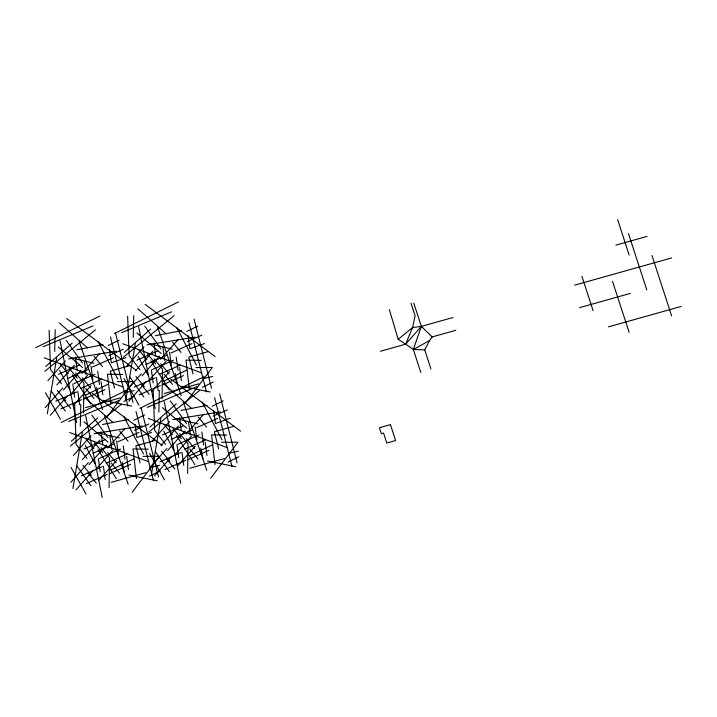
<?xml version="1.0" encoding="UTF-8"?>
<svg xmlns="http://www.w3.org/2000/svg" width="717" height="717" viewBox="0 0 717 717"><rect width="100%" height="100%" fill="white"/><g stroke="black" fill="none" stroke-linecap="round" stroke-linejoin="round"><path stroke-width="1.08" d="M83.495 412.768L83.907 383.075L75.554 372.903M109.074 487.488L109.486 457.796L101.133 447.632M162.033 398.688L162.445 368.995L154.101 358.823M187.612 473.408L188.024 443.715L179.68 433.543M54.725 351.447L55.2 329.703M80.295 426.176L80.779 404.424M133.263 337.366L133.738 315.623M158.842 412.096L159.317 390.344M47.313 413.826L56.76 357.702M72.892 488.546L82.33 432.432M125.851 399.736L135.298 343.622M151.43 474.466L160.877 418.352M420.816 372.464L413.333 349.475L421.354 326.387L413.799 303.166M380.431 351.249L405.661 344.169L412.58 327.526L415.107 315.856L410.966 303.148M430.944 368.941L424.733 349.86L429.546 340.575L432.163 336.927L455.815 330.286M106.501 417.679L133.801 381.587L117.436 381.623M185.049 403.599L212.34 367.498L195.983 367.543M132.08 492.409L159.38 456.308L143.015 456.353M210.628 478.329L237.919 442.228L221.562 442.264M389.376 309.672L398.186 339.32L405.661 344.169L421.354 326.387L453.027 317.497M47.86 380.682L65.372 360.974M56.822 384.984L74.335 365.285M45.279 407.57L62.791 387.861M63.472 389.949L80.985 370.241M82.007 373.369L99.52 353.66M50.298 415.26L67.81 395.551M70.123 394.906L87.635 375.197M73.51 405.329L91.032 385.621M126.398 366.593L143.92 346.894M135.361 370.904L152.882 351.205M123.817 393.481L141.339 373.781M142.011 375.86L159.532 356.161M73.439 455.403L90.951 435.694M160.545 359.289L178.067 339.58M128.836 401.179L146.358 381.471M148.661 380.826L166.183 361.117M82.392 459.714L99.914 440.005M70.849 482.29L88.37 462.59M152.058 391.249L169.57 371.54M89.051 464.67L106.564 444.97M107.586 448.098L125.099 428.39M75.877 489.98L93.389 470.28M95.702 469.626L113.214 449.926M99.089 480.049L116.611 460.35M151.977 441.322L169.499 421.614M160.94 445.633L178.461 425.925M149.396 468.21L166.909 448.501M167.59 450.59L185.111 430.881M186.124 434.009L203.646 414.309M154.415 475.9L171.937 456.2M174.24 455.546L191.762 435.846M177.637 465.969L195.149 446.27M45.754 366.477L72.166 343.138M124.301 352.397L150.713 329.058M71.333 441.206L97.745 417.868M149.88 427.126L176.292 403.788M44.804 371.298L95.522 329.757M123.351 357.218L174.061 315.677M70.383 446.019L121.101 404.487M148.93 431.939L199.64 390.406M398.186 339.32L412.58 327.526L421.354 326.387L432.163 336.927M405.661 344.169L413.333 349.475L429.546 340.575M35.85 347.646L99.869 316.027M114.388 333.566L178.416 301.947M61.429 422.376L125.448 390.756M139.967 408.287L203.987 376.667M108.213 345.54L119.076 340.216M186.761 331.451L197.614 326.127M123.88 401.43L134.742 396.107M133.792 420.261L144.655 414.937M202.427 387.35L213.29 382.027M212.331 406.18L223.193 400.857M149.459 476.151L160.321 470.827M228.006 462.071L238.869 456.747M85.332 395.184L108.204 384.213M163.87 381.103L186.752 370.133M110.902 469.913L133.783 458.943M189.449 455.833L212.331 444.863M58.382 374.31L79.291 365.034M92.529 367.005L113.438 357.72M67.344 378.621L88.254 369.345M73.994 383.577L94.904 374.301M136.929 360.23L157.839 350.945M80.645 388.542L101.554 379.257M55.801 401.197L76.71 391.921M171.067 352.916L191.977 343.64M145.883 364.541L166.792 355.256M60.82 408.896L81.729 399.611M84.041 398.966L104.951 389.681M152.533 369.497L173.442 360.221M159.192 374.453L180.101 365.177M134.339 387.117L155.248 377.841M139.358 394.807L160.267 385.531M162.58 384.877L183.489 375.6M83.961 449.039L104.87 439.754M118.108 441.726L139.017 432.45M92.923 453.35L113.833 444.065M99.573 458.306L120.483 449.021M162.499 434.95L183.409 425.674M106.224 463.263L127.133 453.986M81.379 475.927L102.289 466.642M196.646 427.646L217.556 418.361M171.462 439.261L192.371 429.985M86.398 483.617L107.308 474.331M109.611 473.686L130.521 464.41M178.112 444.226L199.021 434.941M184.762 449.183L205.671 439.897M159.918 461.847L180.827 452.561M164.937 469.536L185.846 460.251M188.159 459.606L209.068 450.321M108.957 355.569L123.279 349.269M187.504 341.48L201.827 335.189M134.536 430.29L148.858 423.998M213.074 416.21L227.406 409.909M43.11 346.741L93.013 325.912M121.657 332.661L171.551 311.832M68.689 421.471L118.592 400.642M147.236 407.39L197.13 386.562M125.995 357.613L111.332 362.865L109.567 349.708M204.542 343.524L189.88 348.785L188.114 335.628M151.574 432.333L136.911 437.585L135.146 424.428M230.121 418.253L215.45 423.505L213.693 410.348M129.867 365.625L110.248 371.128L114.523 388.13M208.405 351.545L188.786 357.048L193.061 374.05M615.858 245.142L647.021 236.395M85.601 407.623L120.223 397.908M164.139 393.543L198.761 383.828M574.711 285.133L671.659 257.923M579.533 307.665L630.306 293.414M155.446 440.346L135.827 445.857L140.093 462.859M233.984 426.265L214.365 431.777L218.64 448.779M608.446 326.853L681.15 306.446M111.171 482.353L145.793 472.628M189.718 468.264L224.34 458.548M124.534 392.71L134.204 390.568M203.072 378.63L212.743 376.488M150.113 467.43L159.783 465.297M228.651 453.35L238.322 451.217M76.853 349.788L102.916 344.752M155.392 335.708L181.464 330.662M102.432 424.518L128.495 419.472M180.971 410.429L207.043 405.392M147.039 344.877L194.899 337.133M68.5 358.957L116.36 351.213M172.618 419.597L220.477 411.854M94.079 433.686L141.939 425.943M201.208 360.391L186.008 360.104L189.396 389.869M122.67 374.471L107.46 374.184L110.848 403.949M226.787 435.111L211.578 434.834L214.975 464.589M148.249 449.192L133.039 448.914L136.427 478.678M413.333 349.475L424.733 349.86M181.93 386.275L210.233 391.984M103.382 400.355L131.686 406.064M207.5 461.004L235.812 466.704M128.961 475.084L157.265 480.784M150.507 343.909L172.358 349.143M71.96 357.989L93.819 363.232M176.086 418.629L197.937 423.872M97.539 432.709L119.398 437.953M122.741 343.739L201.477 372.822M44.194 357.819L122.939 386.911M148.32 418.459L227.056 447.551M69.773 432.539L148.518 461.631M145.219 304.438L215.055 356.501M170.798 379.159L240.634 431.222M66.672 318.518L136.517 370.581M92.251 393.248L162.096 445.311M136.866 332.948L161.164 353.427M162.436 407.668L186.734 428.157M58.319 347.028L82.616 367.507M83.898 421.757L108.195 442.237M137.816 308.785L166.12 333.835M163.395 383.514L191.699 408.556M59.278 322.874L87.573 347.915M84.848 397.594L113.152 422.645M172.636 342.242L180.98 352.414M160.751 363.779L169.095 373.951M147.451 353.866L155.795 364.03M164.139 374.202L172.492 384.375M198.215 416.971L206.559 427.135M138.489 349.555L146.833 359.719M135.907 376.443L144.251 386.615M186.33 438.508L194.674 448.672M140.926 384.133L149.27 394.305M173.03 428.587L181.374 438.759M189.718 448.932L198.071 459.095M164.068 424.276L172.412 434.448M94.088 356.322L102.441 366.495M161.477 451.163L169.83 461.336M166.505 458.862L174.849 469.026M82.204 377.859L90.557 388.031M68.904 367.946L77.257 378.119M85.601 388.282L93.945 398.455M119.667 431.051L128.02 441.224M59.941 363.636L68.294 373.808M57.36 390.523L65.704 400.695M107.783 452.588L116.136 462.761M62.379 398.213L70.732 408.385M94.483 442.667L102.827 452.839M111.18 463.012L119.524 473.184M85.52 438.356L93.873 448.528M82.939 465.252L91.283 475.416M87.958 472.942L96.311 483.106M139.976 369.613L129.123 355.596L127.635 316.197M165.555 444.334L154.693 430.317L153.214 390.926M61.438 383.694L50.575 369.676L49.088 330.277M87.017 458.414L76.154 444.406L74.667 405.006M144.735 326.181L160.958 348.937M170.314 400.911L186.537 423.657M66.197 340.27L82.41 363.017M91.776 414.991L107.989 437.737M129.795 377.017L143.839 396.967M155.374 451.746L169.418 471.687M51.248 391.106L65.301 411.047M76.827 465.826L90.88 485.767M150.973 360.839L169.23 389.842M176.552 435.56L194.809 464.562M72.435 374.919L90.692 403.922M98.014 449.64L116.271 478.642M124.023 378.639L138.955 405.159M149.602 453.368L164.534 479.888M45.485 392.719L60.407 419.248M71.055 467.448L85.986 493.968M176.642 327.472L196.458 365.132M202.221 402.192L222.037 439.862M138.22 356.457L148.123 375.287M163.79 431.177L173.702 450.016M98.104 341.552L117.911 379.212M123.674 416.272L143.49 453.942M59.672 370.537L69.576 389.367M85.251 445.266L95.155 464.096M157.632 327.113L181.177 395.587M183.211 401.843L206.756 470.307M79.094 341.193L102.639 409.667M104.673 415.923L128.209 484.396M651.968 255.485L671.641 315.937M628.486 233.634L646.806 289.919M617.624 219.617L629.159 255.064M612.524 281.342L629.15 332.419M581.908 276.287L593.102 310.685M219.671 393.884L237.103 462.931M214.58 397.585L232.012 466.633M194.092 319.155L211.524 388.211M189.001 322.865L206.433 391.912M141.124 407.964L158.556 477.011M136.033 411.666L153.465 480.722M115.545 333.244L132.977 402.291M110.454 336.945L127.886 405.992M200.787 448.098L203.028 458.844M175.208 373.369L177.449 384.124M122.24 462.178L124.48 472.924M96.67 387.458L98.901 398.204M164.202 401.484L180.756 483.294M138.632 326.764L155.177 408.573M85.664 415.573L102.208 497.383M60.085 340.844L76.629 422.654M205.196 442.308L206.962 455.465M201.809 431.885L203.574 445.042M195.158 426.929L196.915 440.086M188.508 421.972L190.265 435.12M179.617 367.588L181.383 380.736M176.23 357.165L177.995 370.313M179.546 417.661L181.311 430.818M169.579 352.199L171.336 365.356M181.984 452.239L183.74 465.396M176.956 444.549L178.721 457.706M162.929 347.243L164.686 360.4M153.967 342.932L155.732 356.089M156.405 377.509L158.17 390.666M151.386 369.82L153.142 382.977M126.658 456.388L128.424 469.545M123.261 445.965L125.027 459.122M116.611 441.009L118.377 454.166M109.961 436.053L111.727 449.209M101.079 381.668L102.845 394.825M97.682 371.245L99.448 384.402M100.998 431.742L102.764 444.898M91.032 366.288L92.798 379.436M103.436 466.319L105.202 479.476M98.417 458.629L100.183 471.786M84.382 361.323L86.148 374.48M75.419 357.012L77.185 370.169M77.857 391.599L79.623 404.755M72.838 383.909L74.604 397.057M390.433 424.652L379.418 427.744L381.363 433.713L383.568 433.095L386.804 443.043L395.614 440.57L390.433 424.652"/></g></svg>
